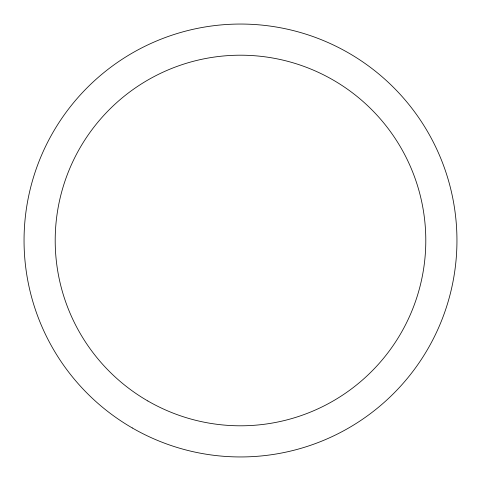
<?xml version="1.0" encoding="UTF-8"?>
<svg xmlns="http://www.w3.org/2000/svg" width="481" height="481" viewBox="0 0 481 481"><rect width="100%" height="100%" fill="white"/><g stroke="black" fill="none" stroke-linecap="round" stroke-linejoin="round"><path stroke-width="0.72" d="M132.275 427.952A216.45 216.45 0 0 0 456.95 240.5A216.45 216.45 0 0 0 132.275 53.048A216.45 216.45 0 0 0 132.275 427.952M147.847 400.974A185.299 185.299 0 0 0 425.799 240.5A185.299 185.299 0 0 0 147.847 80.026A185.299 185.299 0 0 0 147.847 400.974"/></g></svg>
